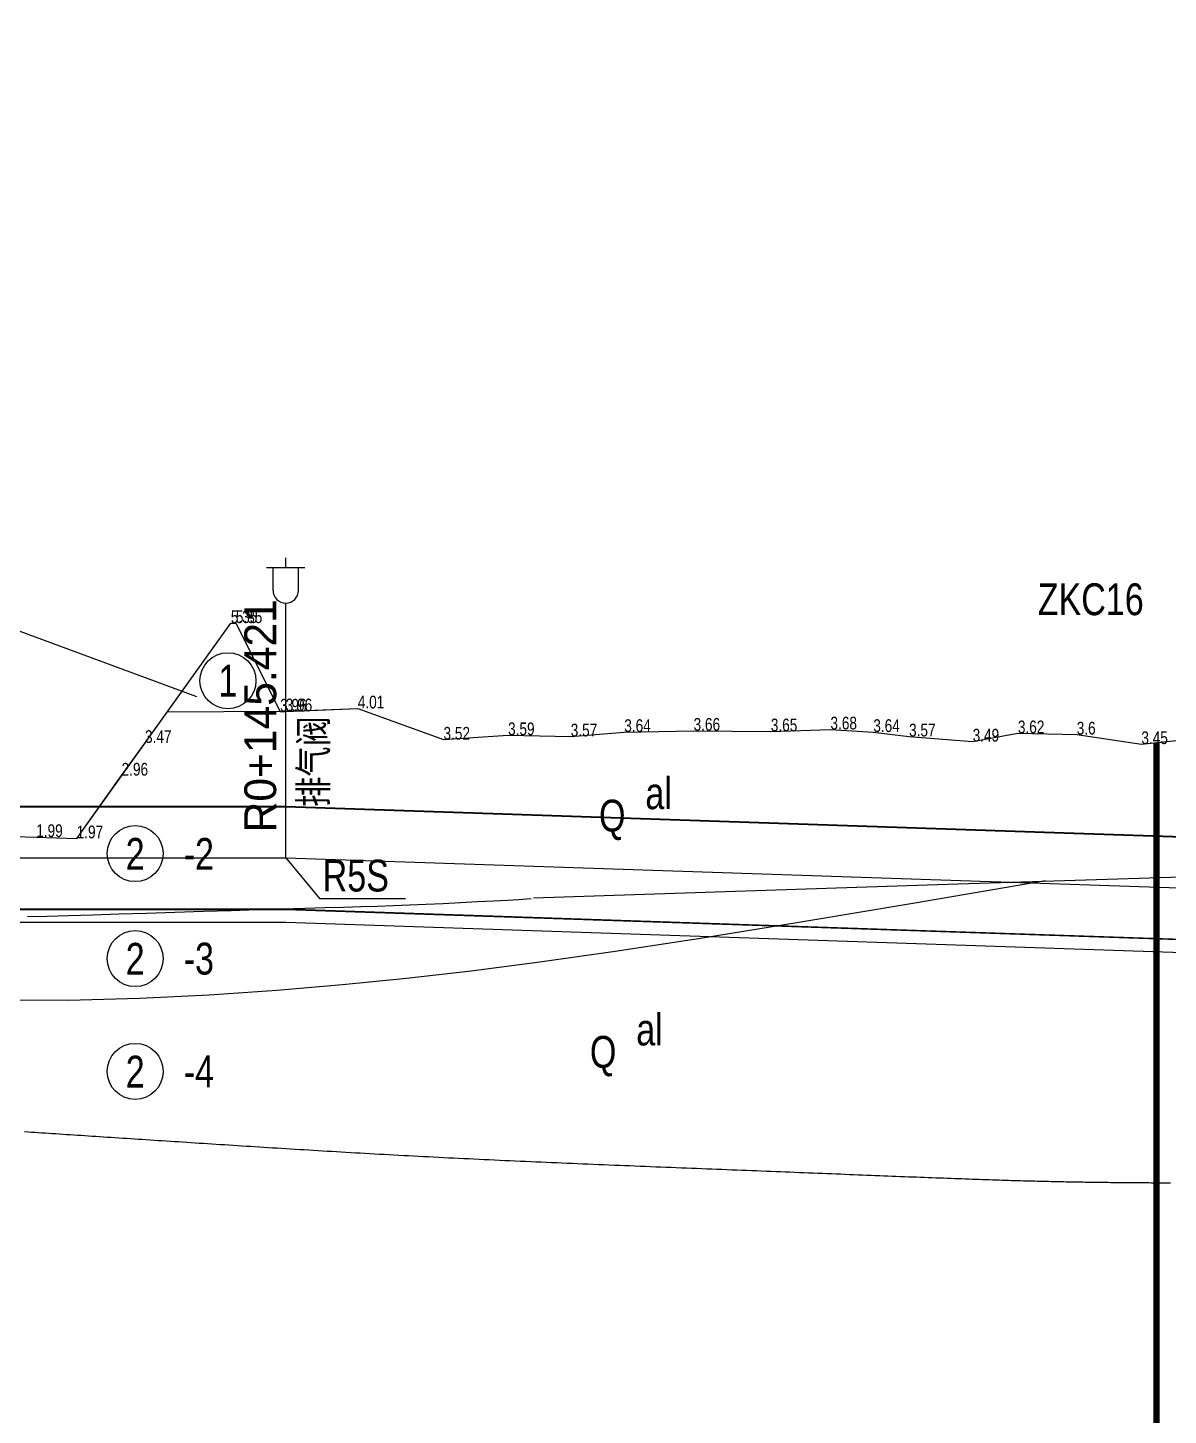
# Model space of a CAD drawing. Extents: x 525858 to 564773, y 2370984 to 2400075.
# Drawn here: x 551019.6 to 551198.7, y 2390796.8 to 2391014.7 of the extents above; entities that cross this region are included whole.
import ezdxf
from ezdxf.enums import TextEntityAlignment as Align

# ---------------------------------------------------------------- set-up
doc = ezdxf.new("R2010")
doc.units = 0
doc.linetypes.add('CENTER', pattern=[2, 1.25, -0.25, 0.25, -0.25])
doc.linetypes.add('ZKLIN', pattern=[0.4, 0.3, -0.1])
for name, color, linetype in [('pipe', 3, 'CONTINUOUS'), ('pipe_cen', 1, 'CENTER'), ('地形剖面', 4, 'CONTINUOUS'), ('纵面管线标注', 3, 'CONTINUOUS'), ('附属设施', 2, 'CONTINUOUS')]:
    doc.layers.add(name, color=color, linetype=linetype)
doc.styles.add('SIMP1', font='simp1.shx', dxfattribs={"width": 0.8, "bigfont": 'hz.shx'})

# ---------------------------------------------------------------- blocks, each defined once
blk = doc.blocks.new('qin排气阀va')
at = {"layer": '附属设施', "linetype": 'Continuous', "lineweight": -3}
for points in [[(0, 22.8), (0, 23.55)], [(-1.5, 22.8), (1.5, 22.8)], [(-1, 21), (-1, 22.8)], [(1, 21), (1, 22.8)], [(0, 0), (0, 20)]]:
    blk.add_lwpolyline(points, dxfattribs=at)
blk.add_arc((0, 21), 1, 180, 0, dxfattribs=at)
at = {"layer": '附属设施', "linetype": 'Continuous', "lineweight": -3, "style": 'SIMP1'}
blk.add_attdef('名称', text='', height=2.5, rotation=90, dxfattribs=at).set_placement((1, 4), align=Align.TOP_LEFT)
blk.add_attdef('ZH', text='', height=2.5, rotation=90, dxfattribs=at).set_placement((0, 2), align=Align.BOTTOM_LEFT)

msp = doc.modelspace()

# ---------------------------------------------------------------- linework, layer by layer
at = {"layer": 'pipe', "linetype": 'Continuous', "lineweight": -3}
for points in [[(550914.671874, 2390892.402316), (551060.092874, 2390892.402316), (551300.053874, 2390884.302316), (551484.736874, 2390884.302316), (551534.689874, 2390884.302316), (551796.733874, 2390881.152316), (551948.025874, 2390879.322316), (551982.293874, 2390878.912316), (552037.466874, 2390878.252316), (552168.024874, 2390876.672316), (552397.850874, 2390870.212316)], [(550914.671874, 2390892.302316), (551060.092874, 2390892.302316), (551300.053874, 2390884.202316), (551484.736874, 2390884.202316), (551534.689874, 2390884.202316), (551796.733874, 2390881.052316), (551948.025874, 2390879.222316), (551982.293874, 2390878.812316), (552037.466874, 2390878.152316), (552168.024874, 2390876.572316), (552397.850874, 2390870.112316)], [(550914.671874, 2390876.302315), (551060.092874, 2390876.302315), (551300.053874, 2390868.202315), (551484.736874, 2390868.202315), (551534.689874, 2390868.202315), (551796.733874, 2390865.052315), (551948.025874, 2390863.222315), (551982.293874, 2390862.812315), (552037.466874, 2390862.152315), (552168.024874, 2390860.572315), (552397.850874, 2390854.112315)], [(550914.671874, 2390876.202316), (551060.092874, 2390876.202316), (551300.053874, 2390868.102316), (551484.736874, 2390868.102316), (551534.689874, 2390868.102316), (551796.733874, 2390864.952316), (551948.025874, 2390863.122316), (551982.293874, 2390862.712316), (552037.466874, 2390862.052316), (552168.024874, 2390860.472316), (552397.850874, 2390854.012316)], [(550914.671874, 2390874.202316), (551060.092874, 2390874.202316), (551300.053874, 2390866.102316), (551484.736874, 2390866.102316), (551534.689874, 2390866.102316), (551796.733874, 2390862.952316), (551948.025874, 2390861.122316), (551982.293874, 2390860.712316), (552037.466874, 2390860.052316), (552168.024874, 2390858.472316), (552397.850874, 2390852.012316)]]:
    msp.add_lwpolyline(points, dxfattribs=at)
at = {"layer": 'pipe_cen', "linetype": 'Continuous', "lineweight": -3}
msp.add_lwpolyline([(550914.671874, 2390884.302316), (551060.092874, 2390884.302316), (551300.053874, 2390876.202316), (551534.689874, 2390876.202316), (552168.024874, 2390868.572316), (552801.103874, 2390850.772316), (553310.680874, 2390850.772316), (553497.151874, 2390892.122316), (553756.708874, 2390892.122316), (553802.968874, 2390924.632316), (553876.140874, 2390924.632316), (553950.985874, 2390941.262316), (554081.545874, 2390941.262316), (554248.571874, 2390988.362316), (554432.323874, 2391008.092316), (554452.532874, 2391009.322316), (554540.865874, 2391014.662316)], dxfattribs=at)
at = {"layer": '地形剖面', "color": 55}
for points in [[(551013.031908, 2390921.844316), (551046.059677, 2390909.626348)], [(551059.209874, 2390907.262316), (551041.465028, 2390907.198172)], [(551443.784673, 2390885.068963), (551434.870282, 2390885.130638), (551426.263156, 2390885.180304), (551418.216432, 2390885.213761), (551410.897349, 2390885.227938), (551404.129552, 2390885.224277), (551397.650789, 2390885.205352), (551391.198808, 2390885.173735), (551384.511356, 2390885.131999), (551377.326181, 2390885.082717), (551369.38103, 2390885.028462), (551360.413652, 2390884.971806), (551349.924751, 2390884.902083), (551336.466869, 2390884.755667), (551318.355504, 2390884.455694), (551293.906155, 2390883.925298), (551261.434321, 2390883.087614), (551219.2555, 2390881.865778), (551165.685191, 2390880.182925), (551099.038892, 2390877.962189)], [(551014.422436, 2390861.97599), (551025.895922, 2390861.964987), (551037.11228, 2390862.248471), (551048.049644, 2390862.778263), (551058.686146, 2390863.506183), (551068.999919, 2390864.384054), (551079.051486, 2390865.382685), (551089.230934, 2390866.54885), (551100.010736, 2390867.948312), (551111.86337, 2390869.646834), (551125.261309, 2390871.710179), (551140.677029, 2390874.20411), (551158.583006, 2390877.194391), (551179.451715, 2390880.746785)], [(551019.520594, 2390875.069766), (551022.558968, 2390875.156466), (551025.9679, 2390875.257684), (551029.772757, 2390875.373573), (551033.896457, 2390875.501068), (551038.236305, 2390875.636301), (551042.689608, 2390875.775402), (551047.153672, 2390875.914504), (551051.525801, 2390876.049737), (551055.703302, 2390876.177232), (551059.583481, 2390876.293121), (551063.092006, 2390876.394868), (551066.268001, 2390876.485272), (551069.178954, 2390876.568467), (551071.892351, 2390876.648586), (551074.475679, 2390876.729759), (551076.996426, 2390876.816122), (551079.522078, 2390876.911805), (551082.120123, 2390877.020943), (551084.828837, 2390877.145767), (551087.56965, 2390877.280914), (551090.234781, 2390877.419118), (551092.716451, 2390877.553115), (551094.906878, 2390877.67564), (551096.698282, 2390877.779428), (551097.982882, 2390877.857215), (551098.652898, 2390877.901736)], [(551019.081229, 2390841.309988), (551019.611576, 2390841.274512), (551020.145192, 2390841.23891), (551020.682055, 2390841.203179), (551021.222138, 2390841.167318), (551021.765418, 2390841.131323), (551022.311872, 2390841.095192), (551022.861474, 2390841.058924), (551023.4142, 2390841.022515), (551023.970026, 2390840.985962), (551024.528928, 2390840.949265), (551025.090882, 2390840.91242), (551025.655863, 2390840.875424), (551026.223848, 2390840.838276), (551026.794811, 2390840.800973), (551027.368729, 2390840.763512), (551027.945577, 2390840.725892), (551028.525332, 2390840.688109), (551029.107969, 2390840.650161), (551029.693463, 2390840.612047), (551030.281792, 2390840.573762), (551030.872929, 2390840.535306), (551031.466851, 2390840.496676), (551032.063535, 2390840.457869), (551032.662955, 2390840.418882), (551033.265087, 2390840.379714), (551033.869908, 2390840.340363), (551034.477397, 2390840.300826), (551035.087535, 2390840.261104), (551035.7003, 2390840.221194), (551036.315673, 2390840.181098), (551036.933635, 2390840.140813), (551037.554164, 2390840.100338), (551038.177241, 2390840.059674), (551038.802849, 2390840.018819), (551039.430982, 2390839.977778), (551040.061636, 2390839.936557), (551040.694808, 2390839.895161), (551041.330495, 2390839.853594), (551041.968694, 2390839.811862), (551042.609401, 2390839.769971), (551043.252613, 2390839.727925), (551043.898328, 2390839.685731), (551044.546546, 2390839.643394), (551045.197268, 2390839.600921), (551045.850495, 2390839.558319), (551046.506228, 2390839.515595), (551047.164467, 2390839.472756), (551047.825215, 2390839.429809), (551048.48847, 2390839.386759), (551049.154236, 2390839.343614), (551049.822512, 2390839.300381), (551050.4933, 2390839.257067), (551051.166601, 2390839.213677), (551051.842415, 2390839.17022), (551052.520743, 2390839.126702), (551053.201587, 2390839.083129), (551053.884947, 2390839.039508), (551054.570825, 2390838.995846), (551055.259221, 2390838.952151), (551055.950136, 2390838.908427), (551056.643572, 2390838.864684), (551057.339529, 2390838.820926), (551058.038008, 2390838.777161), (551058.73901, 2390838.733396), (551059.442537, 2390838.689637), (551060.148588, 2390838.645892), (551060.857166, 2390838.602166), (551061.56827, 2390838.558467), (551062.281903, 2390838.514802), (551062.998064, 2390838.471177), (551063.716755, 2390838.427599), (551064.437977, 2390838.384074), (551065.161731, 2390838.340611), (551065.888018, 2390838.297214), (551066.616839, 2390838.253892), (551067.348194, 2390838.21065), (551068.082085, 2390838.167497), (551068.818512, 2390838.124437), (551069.557477, 2390838.081479), (551070.298981, 2390838.038629), (551071.043024, 2390837.995893), (551071.789608, 2390837.953279), (551072.538733, 2390837.910793), (551073.2904, 2390837.868442), (551074.044611, 2390837.826232), (551074.801367, 2390837.784172), (551075.560667, 2390837.742266), (551076.322514, 2390837.700523), (551077.086908, 2390837.658948), (551077.853847, 2390837.617549), (551078.623321, 2390837.576331), (551079.395314, 2390837.535299), (551080.169811, 2390837.494458), (551080.946799, 2390837.453813), (551081.726264, 2390837.413371), (551082.50819, 2390837.373135), (551083.292563, 2390837.333112), (551084.079359, 2390837.293305), (551084.868512, 2390837.253716), (551085.659946, 2390837.214342), (551086.453585, 2390837.175183), (551087.249353, 2390837.136238), (551088.047174, 2390837.097507), (551088.846973, 2390837.058989), (551089.648673, 2390837.020682), (551090.452196, 2390836.982586), (551091.257453, 2390836.944698), (551092.064353, 2390836.907017), (551092.872805, 2390836.86954), (551093.682717, 2390836.832264), (551094.493997, 2390836.795188), (551095.306556, 2390836.758308), (551096.120301, 2390836.721623), (551096.935141, 2390836.68513), (551097.750984, 2390836.648827), (551098.567741, 2390836.612712), (551099.385318, 2390836.576781), (551100.203625, 2390836.541034), (551101.022571, 2390836.505467), (551101.842064, 2390836.470078), (551102.662013, 2390836.434865), (551103.482326, 2390836.399825), (551104.302913, 2390836.364956), (551105.123682, 2390836.330256), (551105.944542, 2390836.295723), (551106.765401, 2390836.261353), (551107.586169, 2390836.227146), (551108.406753, 2390836.193097), (551109.227063, 2390836.159206), (551110.047007, 2390836.125469), (551110.866494, 2390836.091885), (551111.685432, 2390836.05845), (551112.503731, 2390836.025163), (551113.321299, 2390835.992022), (551114.138045, 2390835.959023), (551114.953877, 2390835.926165), (551115.768704, 2390835.893445), (551116.582435, 2390835.860861), (551117.394979, 2390835.828411), (551118.206244, 2390835.796092), (551119.016139, 2390835.763902), (551119.824572, 2390835.731838), (551120.631453, 2390835.699899), (551121.43669, 2390835.668081), (551122.240191, 2390835.636383), (551123.041866, 2390835.604801), (551123.841623, 2390835.573335), (551124.639371, 2390835.541981), (551125.435019, 2390835.510738), (551126.228474, 2390835.479602), (551127.019647, 2390835.448571), (551127.808445, 2390835.417643), (551128.594777, 2390835.386817), (551129.378554, 2390835.356088), (551130.159691, 2390835.325457), (551130.938106, 2390835.294923), (551131.713714, 2390835.264483), (551132.486435, 2390835.234138), (551133.256183, 2390835.203886), (551134.022878, 2390835.173726), (551134.786435, 2390835.143658), (551135.546778, 2390835.11368), (551136.303852, 2390835.083796), (551137.057607, 2390835.054011), (551137.807994, 2390835.024328), (551138.554965, 2390834.994752), (551139.298469, 2390834.965286), (551140.038458, 2390834.935936), (551140.774883, 2390834.906705), (551141.507695, 2390834.877597), (551142.236852, 2390834.848619), (551142.962315, 2390834.819774), (551143.684041, 2390834.79107), (551144.40199, 2390834.76251), (551145.116121, 2390834.734102), (551145.826394, 2390834.705849), (551146.532767, 2390834.677758), (551147.235201, 2390834.649834), (551147.933653, 2390834.622083), (551148.628084, 2390834.59451), (551149.318452, 2390834.56712), (551150.004717, 2390834.539919), (551150.686838, 2390834.512913), (551151.364774, 2390834.486107), (551152.038484, 2390834.459506), (551152.707927, 2390834.433116), (551153.373064, 2390834.406942), (551154.033852, 2390834.38099), (551154.690251, 2390834.355265), (551155.342221, 2390834.329773), (551155.98972, 2390834.304519), (551156.632708, 2390834.279509), (551157.271143, 2390834.254747), (551157.904986, 2390834.230241), (551158.534196, 2390834.205994), (551159.15873, 2390834.182014), (551159.77855, 2390834.158304), (551160.393613, 2390834.13487), (551161.00388, 2390834.111719), (551161.609309, 2390834.088854), (551162.209859, 2390834.066283), (551162.80549, 2390834.04401), (551163.396162, 2390834.022041), (551163.981832, 2390834.000381), (551164.562461, 2390833.979036), (551165.138007, 2390833.958011), (551165.70843, 2390833.937312), (551166.273689, 2390833.916944), (551166.833743, 2390833.896912), (551167.388552, 2390833.877223), (551167.938074, 2390833.857881), (551168.482269, 2390833.838892), (551169.021096, 2390833.820262), (551169.554514, 2390833.801996), (551170.082482, 2390833.784099), (551170.60496, 2390833.766577), (551171.121907, 2390833.749435), (551171.633287, 2390833.732679), (551172.139086, 2390833.716312), (551172.639293, 2390833.700337), (551173.1339, 2390833.684757), (551173.622896, 2390833.669576), (551174.106272, 2390833.654797), (551174.584018, 2390833.640422), (551175.056125, 2390833.626456), (551175.522604, 2390833.6129), (551175.983549, 2390833.599749), (551176.439076, 2390833.586997), (551176.889299, 2390833.574639), (551177.334333, 2390833.562668), (551177.774295, 2390833.551079), (551178.209298, 2390833.539866), (551178.639458, 2390833.529022), (551179.064896, 2390833.518542), (551179.485751, 2390833.508417), (551179.902172, 2390833.49864), (551180.314304, 2390833.489201), (551180.722292, 2390833.480094), (551181.126285, 2390833.471309), (551181.526427, 2390833.462838), (551181.922866, 2390833.454674), (551182.315747, 2390833.446808), (551182.705218, 2390833.439231), (551183.091423, 2390833.431936), (551183.47451, 2390833.424914), (551183.854624, 2390833.418157), (551184.231913, 2390833.411657), (551184.606522, 2390833.405406), (551184.978597, 2390833.399395), (551185.348286, 2390833.393616), (551185.715734, 2390833.388061), (551186.081088, 2390833.382721), (551186.444493, 2390833.37759), (551186.806097, 2390833.372657), (551187.166045, 2390833.367915), (551187.524485, 2390833.363356), (551187.881561, 2390833.358972), (551188.237421, 2390833.354754), (551188.59221, 2390833.350694), (551188.946076, 2390833.346784), (551189.299164, 2390833.343016), (551189.651621, 2390833.339381), (551190.003592, 2390833.335871), (551190.355225, 2390833.332478), (551190.706666, 2390833.329194), (551191.05806, 2390833.32601), (551191.409555, 2390833.322919), (551191.761297, 2390833.319912), (551192.113431, 2390833.31698), (551192.466104, 2390833.314116), (551192.819463, 2390833.311312), (551193.173653, 2390833.308559), (551193.528822, 2390833.305848), (551193.885114, 2390833.303173), (551194.242678, 2390833.300523), (551194.601659, 2390833.297892), (551194.962202, 2390833.295271), (551195.324456, 2390833.292652), (551195.688565, 2390833.290027), (551196.054677, 2390833.287386), (551196.422937, 2390833.284723), (551196.793486, 2390833.282029), (551197.166439, 2390833.279297), (551197.541905, 2390833.276519), (551197.919994, 2390833.273689), (551198.300814, 2390833.270799), (551198.684476, 2390833.267842), (551199.071089, 2390833.264811)]]:
    msp.add_lwpolyline(points, dxfattribs=at)
at = {"layer": '地形剖面', "linetype": 'Continuous', "lineweight": -3}
msp.add_lwpolyline([(551014.012874, 2390887.762316), (551020.896874, 2390887.562316), (551027.251874, 2390887.362316), (551034.309874, 2390897.212316), (551037.987874, 2390902.342316), (551037.987874, 2390902.342316), (551051.470874, 2390921.162316), (551052.255874, 2390921.162316), (551059.209874, 2390907.262316), (551060.092874, 2390907.302316), (551060.092874, 2390907.302316), (551060.092874, 2390907.302316), (551060.092874, 2390907.302316), (551071.410874, 2390907.762316), (551084.873874, 2390902.862316), (551095.018874, 2390903.562316), (551104.861874, 2390903.362316), (551113.269874, 2390904.062316), (551124.163874, 2390904.262316), (551136.290874, 2390904.162316), (551145.662874, 2390904.462316), (551152.389874, 2390904.062316), (551158.007874, 2390903.362316), (551167.998874, 2390902.562316), (551175.101874, 2390903.862316), (551184.344874, 2390903.662316), (551194.499874, 2390902.162316), (551205.922874, 2390903.362316)], dxfattribs=at)
at = {"layer": '地形剖面', "color": 55, "lineweight": -3}
msp.add_lwpolyline([(551014.012874, 2390887.762316), (551020.896874, 2390887.562316), (551027.251874, 2390887.362316), (551051.470874, 2390921.162316), (551052.255874, 2390921.162316), (551059.180874, 2390907.322316), (551059.209874, 2390907.262316), (551071.410874, 2390907.762316), (551084.873874, 2390902.862316), (551095.018874, 2390903.562316), (551104.861874, 2390903.362316), (551113.269874, 2390904.062316), (551124.163874, 2390904.262316), (551136.290874, 2390904.162316), (551145.662874, 2390904.462316), (551152.389874, 2390904.062316), (551158.007874, 2390903.362316), (551167.998874, 2390902.562316), (551175.101874, 2390903.862316), (551184.344874, 2390903.662316), (551194.499874, 2390902.162316), (551205.922874, 2390903.362316)], dxfattribs=at)
at = {"layer": '地形剖面', "color": 55, "linetype": 'ZKLIN', "const_width": 1}
msp.add_lwpolyline([(551196.871874, 2390902.411497), (551196.871874, 2390746.411497)], dxfattribs=at)
msp.add_lwpolyline([(551196.871874, 2390902.411497), (551196.871874, 2390746.411497)], dxfattribs=at)
at = {"layer": '地形剖面', "color": 55}
for centre in [(551051.017157, 2390912.121802), (551036.442715, 2390884.959474), (551036.442715, 2390868.478008), (551036.442715, 2390850.762316)]:
    msp.add_circle(centre, 4.4, dxfattribs=at)
at = {"layer": '纵面管线标注', "color": 9, "linetype": 'Continuous', "lineweight": -3}
msp.add_lwpolyline([(551060.092874, 2390884.302316), (551065.395371, 2390877.915518), (551078.895371, 2390877.915518)], dxfattribs=at)

# ---------------------------------------------------------------- block references
at = {"layer": '附属设施', "linetype": 'Continuous', "lineweight": -3, "xscale": 2, "yscale": 2, "zscale": 2}
msp.add_blockref('qin排气阀va', (551060.092851, 2390884.297998), dxfattribs=at).add_auto_attribs({'ZH': 'R0+145.421', '名称': '排气阀'})

# ---------------------------------------------------------------- texts
at = {"layer": '地形剖面', "color": 55, "style": 'SIMP1', "width": 0.8}
msp.add_text('ZKC16', height=5, dxfattribs=at).set_placement((551194.871874, 2390922.411497), align=Align.RIGHT)
at = {"layer": '地形剖面', "color": 9, "linetype": 'Continuous', "lineweight": -3, "style": 'SIMP1', "width": 0.8}
for s, p in [('5.35', (551051.470874, 2390921.162316)), ('5.35', (551052.255874, 2390921.162316)), ('3.96', (551059.209874, 2390907.262316)), ('3.96', (551060.092874, 2390907.302316)), ('3.96', (551060.092874, 2390907.302316)), ('3.96', (551060.092874, 2390907.302316)), ('3.96', (551060.092874, 2390907.302316)), ('4.01', (551071.410874, 2390907.762316)), ('3.59', (551095.018874, 2390903.562316)), ('3.64', (551113.269874, 2390904.062316)), ('3.66', (551124.163874, 2390904.262316)), ('3.65', (551136.290874, 2390904.162316)), ('3.68', (551145.662874, 2390904.462316)), ('3.64', (551152.389874, 2390904.062316)), ('3.62', (551175.101874, 2390903.862316)), ('3.6', (551184.344874, 2390903.662316)), ('3.47', (551037.987874, 2390902.342316)), ('3.47', (551037.987874, 2390902.342316)), ('3.52', (551084.873874, 2390902.862316)), ('3.57', (551104.861874, 2390903.362316)), ('3.57', (551158.007874, 2390903.362316)), ('3.49', (551167.998874, 2390902.562316)), ('3.45', (551194.499874, 2390902.162316)), ('2.96', (551034.309874, 2390897.212316)), ('1.99', (551020.896874, 2390887.562316)), ('1.97', (551027.251874, 2390887.362316))]:
    msp.add_text(s, height=2, dxfattribs=at).set_placement(p)
at = {"layer": '地形剖面', "color": 55, "style": 'SIMP1', "width": 0.8}
for s, p in [('1', (551051.017157, 2390912.121802)), ('Q', (551111.382925, 2390890.283468)), ('2', (551036.442715, 2390884.959474)), ('-2', (551046.442715, 2390884.959474)), ('2', (551036.442715, 2390868.478008)), ('-3', (551046.442715, 2390868.478008)), ('Q', (551109.954057, 2390853.177449)), ('2', (551036.442715, 2390850.762316)), ('-4', (551046.442715, 2390850.762316))]:
    msp.add_text(s, height=5, dxfattribs=at).set_placement(p, align=Align.MIDDLE)
for p in [(551116.582925, 2390891.950135), (551115.154057, 2390854.844116)]:
    msp.add_text('al', height=5, dxfattribs=at).set_placement(p)
at = {"layer": '纵面管线标注', "linetype": 'Continuous', "lineweight": -3, "style": 'SIMP1', "width": 0.8}
msp.add_text('R5S', height=5, dxfattribs=at).set_placement((551065.895371, 2390879.015518))

doc.saveas('drawing.dxf')
